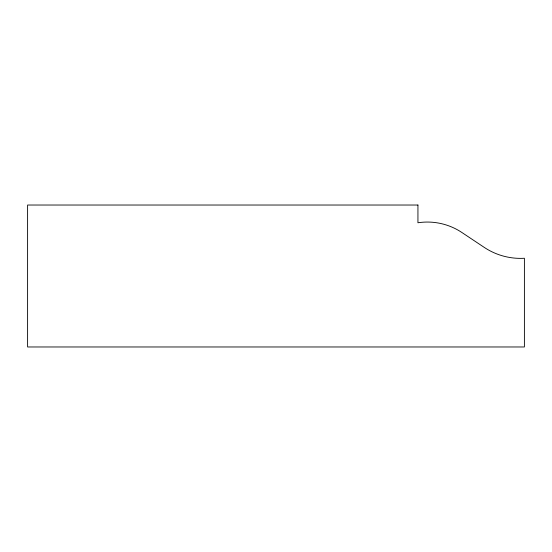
<?xml version="1.0" encoding="UTF-8"?>
<svg xmlns="http://www.w3.org/2000/svg" width="552" height="552" viewBox="0 0 552 552"><rect width="100%" height="100%" fill="white"/><g stroke="black" fill="none" stroke-linecap="round" stroke-linejoin="round"><path stroke-width="0.83" d="M417.94 205.027L27.6 205.027L27.6 346.973L524.4 346.973L524.4 258.26A65.405 65.405 0 0 1 484.263 247.399L461.886 232.495A62.266 62.266 0 0 0 417.94 222.773L417.94 205.027"/></g></svg>
